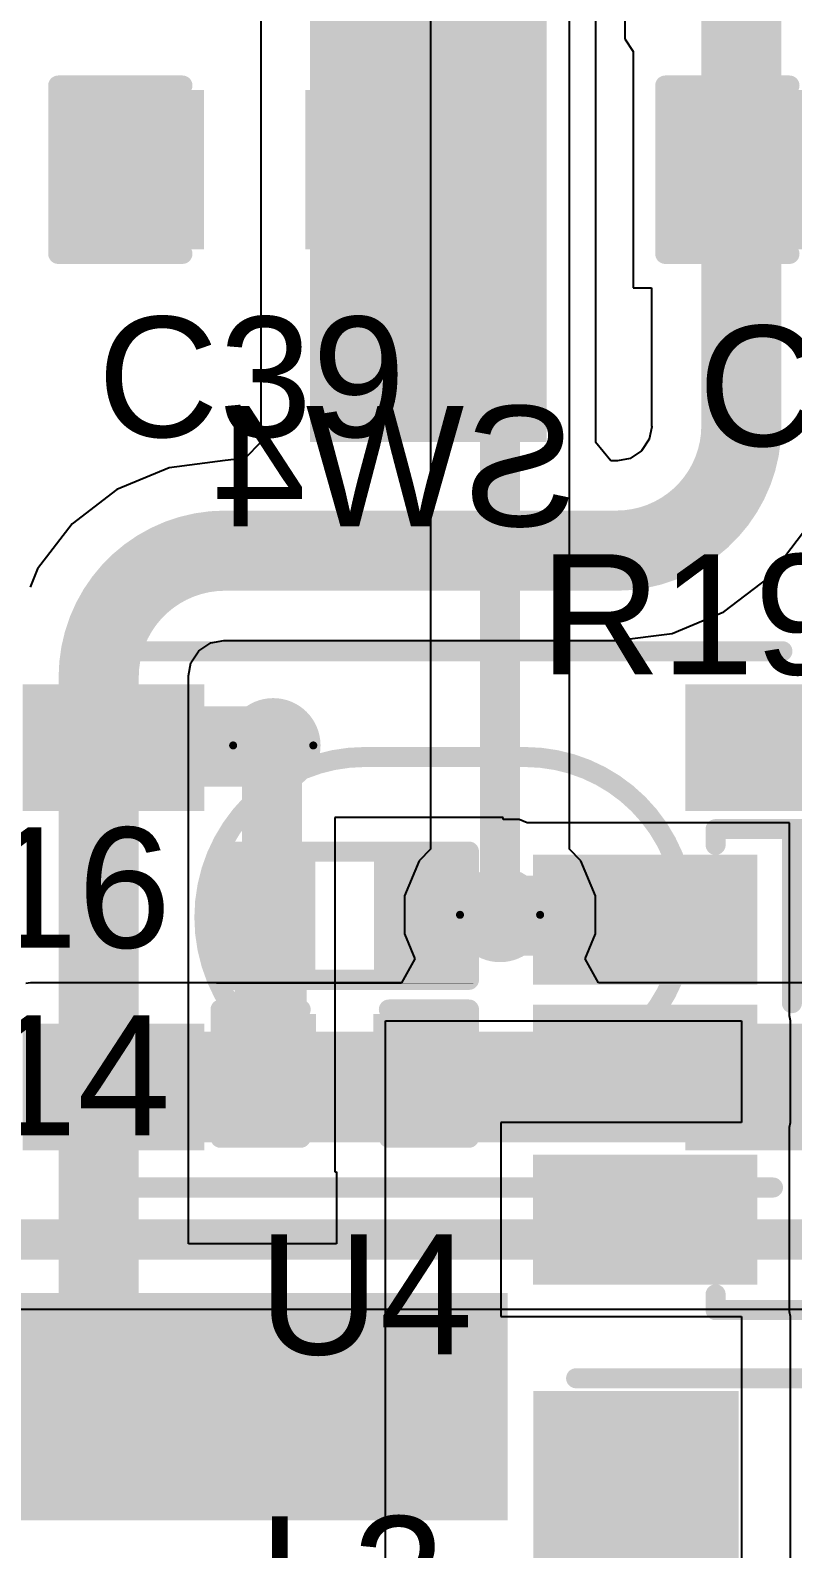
# Model space of a CAD drawing. Header units: inches. Extents: x -46 to 312, y 0 to 111.
# Drawn here: x -23.79 to -18.96, y 9.37 to 18.99 of the extents above; entities that cross this region are included whole.
import ezdxf

# ---------------------------------------------------------------- set-up
doc = ezdxf.new("R2010")
doc.units = ezdxf.units.IN
for name, color, linetype in [('Bottom Layer', 5, 'Continuous'), ('Bottom Overlay', 54, 'Continuous'), ('Bottom Paste', 16, 'Continuous'), ('Bottom Solder', 6, 'Continuous'), ('Drill Drawing', 1, 'Continuous'), ('Top Layer', 1, 'Continuous'), ('Top Overlay', 2, 'Continuous'), ('Top Paste', 8, 'Continuous'), ('Top Solder', 216, 'Continuous'), ('Via Holes', 16, 'Continuous')]:
    doc.layers.add(name, color=color, linetype=linetype)
doc.styles.add('Arial', font='', dxfattribs={"height": 0.2})
doc.styles.get('Arial').set_extended_font_data('Arial')

# ---------------------------------------------------------------- blocks, each defined once
blk = doc.blocks.new('C___0603_8')
at = {"layer": 'Top Layer'}
for points in [[(-0.381, 0.4445), (-0.381, -0.4445), (-1.143, -0.4445), (-1.143, 0.4445)], [(1.143, 0.4445), (1.143, -0.4445), (0.381, -0.4445), (0.381, 0.4445)]]:
    blk.add_hatch(color=1, dxfattribs=at).paths.add_polyline_path(points)
at = {"layer": 'Top Paste'}
for points in [[(-0.381, 0.4445), (-0.381, -0.4445), (-1.143, -0.4445), (-1.143, 0.4445)], [(1.143, 0.4445), (1.143, -0.4445), (0.381, -0.4445), (0.381, 0.4445)]]:
    blk.add_hatch(color=8, dxfattribs=at).paths.add_polyline_path(points)
at = {"layer": 'Top Solder'}
for points in [[(-0.321, 0.5045), (-0.321, -0.5045), (-1.203, -0.5045), (-1.203, 0.5045)], [(1.203, 0.5045), (1.203, -0.5045), (0.321, -0.5045), (0.321, 0.5045)]]:
    blk.add_hatch(color=216, dxfattribs=at).paths.add_polyline_path(points)
at = {"layer": 'Top Overlay'}
for points in [[(-1.2446, 0.5334, 0.127, 0.127, 0), (-0.4572, 0.5334, 0.127, 0.127, 0)], [(-1.2446, -0.5334, 0.127, 0.127, 0), (-1.2446, 0.5334, 0.127, 0.127, 0)], [(0.4572, 0.5334, 0.127, 0.127, 0), (1.2446, 0.5334, 0.127, 0.127, 0)], [(1.2446, -0.5334, 0.127, 0.127, 0), (1.2446, 0.5334, 0.127, 0.127, 0)], [(-1.2446, -0.5334, 0.127, 0.127, 0), (-0.4572, -0.5334, 0.127, 0.127, 0)], [(0.4572, -0.5334, 0.127, 0.127, 0), (1.2446, -0.5334, 0.127, 0.127, 0)]]:
    blk.add_lwpolyline(points, format="xyseb", dxfattribs=at)
for points in [[(-1.2764, 0.5334, 0.0635, 0.0635, 1), (-1.2128, 0.5334, 0.0635, 0.0635, 1)], [(-1.2764, 0.5334, 0.0635, 0.0635, 1), (-1.2128, 0.5334, 0.0635, 0.0635, 1)], [(-0.4889, 0.5334, 0.0635, 0.0635, 1), (-0.4254, 0.5334, 0.0635, 0.0635, 1)], [(0.4254, 0.5334, 0.0635, 0.0635, 1), (0.4889, 0.5334, 0.0635, 0.0635, 1)], [(1.2128, 0.5334, 0.0635, 0.0635, 1), (1.2764, 0.5334, 0.0635, 0.0635, 1)], [(1.2128, 0.5334, 0.0635, 0.0635, 1), (1.2764, 0.5334, 0.0635, 0.0635, 1)], [(-1.2764, -0.5334, 0.0635, 0.0635, 1), (-1.2128, -0.5334, 0.0635, 0.0635, 1)], [(-1.2764, -0.5334, 0.0635, 0.0635, 1), (-1.2128, -0.5334, 0.0635, 0.0635, 1)], [(-0.489, -0.5334, 0.0635, 0.0635, 1), (-0.4255, -0.5334, 0.0635, 0.0635, 1)], [(0.4254, -0.5334, 0.0635, 0.0635, 1), (0.4889, -0.5334, 0.0635, 0.0635, 1)], [(1.2128, -0.5334, 0.0635, 0.0635, 1), (1.2764, -0.5334, 0.0635, 0.0635, 1)], [(1.2128, -0.5334, 0.0635, 0.0635, 1), (1.2764, -0.5334, 0.0635, 0.0635, 1)]]:
    blk.add_lwpolyline(points, format="xyseb", close=True, dxfattribs=at)
blk = doc.blocks.new('C___0603_9')
at = {"layer": 'Top Layer'}
for points in [[(-0.381, 0.4445), (-0.381, -0.4445), (-1.143, -0.4445), (-1.143, 0.4445)], [(1.143, 0.4445), (1.143, -0.4445), (0.381, -0.4445), (0.381, 0.4445)]]:
    blk.add_hatch(color=1, dxfattribs=at).paths.add_polyline_path(points)
at = {"layer": 'Top Paste'}
for points in [[(-0.381, 0.4445), (-0.381, -0.4445), (-1.143, -0.4445), (-1.143, 0.4445)], [(1.143, 0.4445), (1.143, -0.4445), (0.381, -0.4445), (0.381, 0.4445)]]:
    blk.add_hatch(color=8, dxfattribs=at).paths.add_polyline_path(points)
at = {"layer": 'Top Solder'}
for points in [[(-0.321, 0.5045), (-0.321, -0.5045), (-1.203, -0.5045), (-1.203, 0.5045)], [(1.203, 0.5045), (1.203, -0.5045), (0.321, -0.5045), (0.321, 0.5045)]]:
    blk.add_hatch(color=216, dxfattribs=at).paths.add_polyline_path(points)
at = {"layer": 'Top Overlay'}
for points in [[(-0.4572, 0.5334, 0.127, 0.127, 0), (-1.2446, 0.5334, 0.127, 0.127, 0)], [(-1.2446, 0.5334, 0.127, 0.127, 0), (-1.2446, -0.5334, 0.127, 0.127, 0)], [(1.2446, 0.5334, 0.127, 0.127, 0), (0.4572, 0.5334, 0.127, 0.127, 0)], [(1.2446, 0.5334, 0.127, 0.127, 0), (1.2446, -0.5334, 0.127, 0.127, 0)], [(-0.4572, -0.5334, 0.127, 0.127, 0), (-1.2446, -0.5334, 0.127, 0.127, 0)], [(1.2446, -0.5334, 0.127, 0.127, 0), (0.4572, -0.5334, 0.127, 0.127, 0)]]:
    blk.add_lwpolyline(points, format="xyseb", dxfattribs=at)
for points in [[(-1.2764, 0.5334, 0.0635, 0.0635, 1), (-1.2128, 0.5334, 0.0635, 0.0635, 1)], [(-1.2764, 0.5334, 0.0635, 0.0635, 1), (-1.2128, 0.5334, 0.0635, 0.0635, 1)], [(-0.489, 0.5334, 0.0635, 0.0635, 1), (-0.4255, 0.5334, 0.0635, 0.0635, 1)], [(0.4254, 0.5334, 0.0635, 0.0635, 1), (0.4889, 0.5334, 0.0635, 0.0635, 1)], [(1.2128, 0.5334, 0.0635, 0.0635, 1), (1.2764, 0.5334, 0.0635, 0.0635, 1)], [(1.2128, 0.5334, 0.0635, 0.0635, 1), (1.2764, 0.5334, 0.0635, 0.0635, 1)], [(-1.2764, -0.5334, 0.0635, 0.0635, 1), (-1.2128, -0.5334, 0.0635, 0.0635, 1)], [(-1.2764, -0.5334, 0.0635, 0.0635, 1), (-1.2128, -0.5334, 0.0635, 0.0635, 1)], [(-0.4889, -0.5334, 0.0635, 0.0635, 1), (-0.4254, -0.5334, 0.0635, 0.0635, 1)], [(0.4254, -0.5334, 0.0635, 0.0635, 1), (0.4889, -0.5334, 0.0635, 0.0635, 1)], [(1.2128, -0.5334, 0.0635, 0.0635, 1), (1.2764, -0.5334, 0.0635, 0.0635, 1)], [(1.2128, -0.5334, 0.0635, 0.0635, 1), (1.2764, -0.5334, 0.0635, 0.0635, 1)]]:
    blk.add_lwpolyline(points, format="xyseb", close=True, dxfattribs=at)
blk = doc.blocks.new('TSA016A2518A_B_13')
at = {"layer": 'Bottom Layer'}
for points in [[(-2.6251, 1.425), (-1.5751, 1.425), (-1.5751, 0.725), (-2.6251, 0.725)], [(1.5751, 1.425), (2.6251, 1.425), (2.6251, 0.725), (1.5751, 0.725)], [(-2.6251, -0.725), (-1.5751, -0.725), (-1.5751, -1.425), (-2.6251, -1.425)], [(1.5751, -0.725), (2.6251, -0.725), (2.6251, -1.425), (1.5751, -1.425)]]:
    blk.add_hatch(color=5, dxfattribs=at).paths.add_polyline_path(points)
at = {"layer": 'Bottom Paste'}
for points in [[(-2.6251, 1.425), (-1.5751, 1.425), (-1.5751, 0.725), (-2.6251, 0.725)], [(1.5751, 1.425), (2.6251, 1.425), (2.6251, 0.725), (1.5751, 0.725)], [(-2.6251, -0.725), (-1.5751, -0.725), (-1.5751, -1.425), (-2.6251, -1.425)], [(1.5751, -0.725), (2.6251, -0.725), (2.6251, -1.425), (1.5751, -1.425)]]:
    blk.add_hatch(color=16, dxfattribs=at).paths.add_polyline_path(points)
at = {"layer": 'Bottom Solder'}
for points in [[(-2.6759, 1.4758), (-1.5243, 1.4758), (-1.5243, 0.6742), (-2.6759, 0.6742)], [(1.5243, 1.4758), (2.6759, 1.4758), (2.6759, 0.6742), (1.5243, 0.6742)], [(-2.6759, -0.6742), (-1.5243, -0.6742), (-1.5243, -1.4758), (-2.6759, -1.4758)], [(1.5243, -0.6742), (2.6759, -0.6742), (2.6759, -1.4758), (1.5243, -1.4758)]]:
    blk.add_hatch(color=6, dxfattribs=at).paths.add_polyline_path(points)
at = {"layer": 'Bottom Overlay'}
for points in [[(-2.02, 1.6862, 0.127, 0.127, 0), (-1.3952, 1.6862, 0.127, 0.127, 0)], [(-1.3952, 1.6862, 0.127, 0.127, 0), (1.367, 1.6862, 0.127, 0.127, 0)], [(1.367, 1.6862, 0.127, 0.127, 0), (2.14, 1.6862, 0.127, 0.127, 0)], [(-0.508, -1.0161, 0.127, 0.127, -1), (-0.508, 1.0159, 0.127, 0.127, 0)], [(-0.508, 1.0159, 0.127, 0.127, 0), (0.508, 1.0159, 0.127, 0.127, 0)], [(0.508, 1.0159, 0.127, 0.127, -1), (0.508, -1.0161, 0.127, 0.127, 0)], [(-2.1999, -0.5439, 0.127, 0.127, 0), (-2.1999, 0.5437, 0.127, 0.127, 0)], [(2.1999, -0.5439, 0.127, 0.127, 0), (2.1999, 0.5437, 0.127, 0.127, 0)], [(-2.8956, -0.9652, 0.127, 0.127, 0), (-2.7686, -1.0922, 0.127, 0.127, 0)], [(-2.8956, -1.2192, 0.127, 0.127, 0), (-2.8956, -0.9652, 0.127, 0.127, 0)], [(-0.508, -1.0161, 0.127, 0.127, 0), (0.508, -1.0161, 0.127, 0.127, 0)], [(-2.8956, -1.2192, 0.127, 0.127, 0), (-2.7686, -1.0922, 0.127, 0.127, 0)], [(-2.06, -1.712, 0.127, 0.127, 0), (-1.3664, -1.712, 0.127, 0.127, 0)], [(-1.3664, -1.712, 0.127, 0.127, 0), (1.3664, -1.712, 0.127, 0.127, 0)], [(1.3664, -1.712, 0.127, 0.127, 0), (2.08, -1.712, 0.127, 0.127, 0)]]:
    blk.add_lwpolyline(points, format="xyseb", dxfattribs=at)
for points in [[(-2.0517, 1.6862, 0.0635, 0.0635, 1), (-1.9882, 1.6862, 0.0635, 0.0635, 1)], [(-1.427, 1.6862, 0.0635, 0.0635, 1), (-1.3635, 1.6862, 0.0635, 0.0635, 1)], [(-1.427, 1.6862, 0.0635, 0.0635, 1), (-1.3635, 1.6862, 0.0635, 0.0635, 1)], [(1.3352, 1.6862, 0.0635, 0.0635, 1), (1.3987, 1.6862, 0.0635, 0.0635, 1)], [(1.3352, 1.6862, 0.0635, 0.0635, 1), (1.3987, 1.6862, 0.0635, 0.0635, 1)], [(2.1083, 1.6862, 0.0635, 0.0635, 1), (2.1718, 1.6862, 0.0635, 0.0635, 1)], [(-0.5398, 1.0159, 0.0635, 0.0635, 1), (-0.4763, 1.0159, 0.0635, 0.0635, 1)], [(-0.5398, 1.0159, 0.0635, 0.0635, 1), (-0.4763, 1.0159, 0.0635, 0.0635, 1)], [(0.4763, 1.0159, 0.0635, 0.0635, 1), (0.5398, 1.0159, 0.0635, 0.0635, 1)], [(0.4763, 1.0159, 0.0635, 0.0635, 1), (0.5398, 1.0159, 0.0635, 0.0635, 1)], [(-2.2316, 0.5437, 0.0635, 0.0635, 1), (-2.1681, 0.5437, 0.0635, 0.0635, 1)], [(2.1681, 0.5437, 0.0635, 0.0635, 1), (2.2316, 0.5437, 0.0635, 0.0635, 1)], [(-2.2316, -0.5439, 0.0635, 0.0635, 1), (-2.1681, -0.5439, 0.0635, 0.0635, 1)], [(2.1681, -0.5439, 0.0635, 0.0635, 1), (2.2316, -0.5439, 0.0635, 0.0635, 1)], [(-2.9274, -0.9652, 0.0635, 0.0635, 1), (-2.8638, -0.9652, 0.0635, 0.0635, 1)], [(-2.9274, -0.9652, 0.0635, 0.0635, 1), (-2.8638, -0.9652, 0.0635, 0.0635, 1)], [(-0.5398, -1.0161, 0.0635, 0.0635, 1), (-0.4763, -1.0161, 0.0635, 0.0635, 1)], [(-0.5398, -1.0161, 0.0635, 0.0635, 1), (-0.4763, -1.0161, 0.0635, 0.0635, 1)], [(0.4763, -1.0161, 0.0635, 0.0635, 1), (0.5398, -1.0161, 0.0635, 0.0635, 1)], [(0.4763, -1.0161, 0.0635, 0.0635, 1), (0.5398, -1.0161, 0.0635, 0.0635, 1)], [(-2.8003, -1.0922, 0.0635, 0.0635, 1), (-2.7369, -1.0922, 0.0635, 0.0635, 1)], [(-2.8003, -1.0922, 0.0635, 0.0635, 1), (-2.7369, -1.0922, 0.0635, 0.0635, 1)], [(-2.9274, -1.2192, 0.0635, 0.0635, 1), (-2.8638, -1.2192, 0.0635, 0.0635, 1)], [(-2.9274, -1.2192, 0.0635, 0.0635, 1), (-2.8638, -1.2192, 0.0635, 0.0635, 1)], [(-2.0917, -1.712, 0.0635, 0.0635, 1), (-2.0282, -1.712, 0.0635, 0.0635, 1)], [(-1.3982, -1.712, 0.0635, 0.0635, 1), (-1.3347, -1.712, 0.0635, 0.0635, 1)], [(-1.3982, -1.712, 0.0635, 0.0635, 1), (-1.3347, -1.712, 0.0635, 0.0635, 1)], [(1.3347, -1.712, 0.0635, 0.0635, 1), (1.3982, -1.712, 0.0635, 0.0635, 1)], [(1.3347, -1.712, 0.0635, 0.0635, 1), (1.3982, -1.712, 0.0635, 0.0635, 1)], [(2.0483, -1.712, 0.0635, 0.0635, 1), (2.1118, -1.712, 0.0635, 0.0635, 1)]]:
    blk.add_lwpolyline(points, format="xyseb", close=True, dxfattribs=at)
blk = doc.blocks.new('SOT_23_6_22')
at = {"layer": 'Top Layer'}
for points in [[(-1.92, 1.26), (-0.7, 1.26), (-0.7, 0.64), (-1.92, 0.64)], [(0.7, 1.26), (1.92, 1.26), (1.92, 0.64), (0.7, 0.64)], [(-1.92, 0.31), (-0.7, 0.31), (-0.7, -0.31), (-1.92, -0.31)], [(0.7, 0.31), (1.92, 0.31), (1.92, -0.31), (0.7, -0.31)], [(-1.92, -0.64), (-0.7, -0.64), (-0.7, -1.26), (-1.92, -1.26)], [(0.7, -0.64), (1.92, -0.64), (1.92, -1.26), (0.7, -1.26)]]:
    blk.add_hatch(color=1, dxfattribs=at).paths.add_polyline_path(points)
at = {"layer": 'Top Paste'}
for points in [[(-1.92, 1.26), (-0.7, 1.26), (-0.7, 0.64), (-1.92, 0.64)], [(0.7, 1.26), (1.92, 1.26), (1.92, 0.64), (0.7, 0.64)], [(-1.92, 0.31), (-0.7, 0.31), (-0.7, -0.31), (-1.92, -0.31)], [(0.7, 0.31), (1.92, 0.31), (1.92, -0.31), (0.7, -0.31)], [(-1.92, -0.64), (-0.7, -0.64), (-0.7, -1.26), (-1.92, -1.26)], [(0.7, -0.64), (1.92, -0.64), (1.92, -1.26), (0.7, -1.26)]]:
    blk.add_hatch(color=8, dxfattribs=at).paths.add_polyline_path(points)
at = {"layer": 'Top Solder'}
for points in [[(-2.0216, 1.3616), (-0.5984, 1.3616), (-0.5984, 0.5384), (-2.0216, 0.5384)], [(0.5984, 1.3616), (2.0216, 1.3616), (2.0216, 0.5384), (0.5984, 0.5384)], [(-2.0216, 0.4116), (-0.5984, 0.4116), (-0.5984, -0.4116), (-2.0216, -0.4116)], [(0.5984, 0.4116), (2.0216, 0.4116), (2.0216, -0.4116), (0.5984, -0.4116)], [(-2.0216, -0.5384), (-0.5984, -0.5384), (-0.5984, -1.3616), (-2.0216, -1.3616)], [(0.5984, -0.5384), (2.0216, -0.5384), (2.0216, -1.3616), (0.5984, -1.3616)]]:
    blk.add_hatch(color=216, dxfattribs=at).paths.add_polyline_path(points)
at = {"layer": 'Top Overlay'}
for points in [[(0.8636, 1.524, 0.127, 0.127, 0), (-0.889, 1.524, 0.127, 0.127, 0)], [(-0.889, 1.524, 0.127, 0.127, 0), (-0.889, 1.424, 0.127, 0.127, 0)], [(0.8636, 1.524, 0.127, 0.127, 0), (0.8636, 1.424, 0.127, 0.127, 0)], [(-2.0574, 0.9652, 0.127, 0.127, 0), (-2.1844, 1.0922, 0.127, 0.127, 0)], [(-2.1844, 1.0922, 0.127, 0.127, 0), (-2.1844, 0.8382, 0.127, 0.127, 0)], [(-2.0574, 0.9652, 0.127, 0.127, 0), (-2.1844, 0.8382, 0.127, 0.127, 0)], [(-0.889, -1.424, 0.127, 0.127, 0), (-0.889, -1.524, 0.127, 0.127, 0)], [(0.8636, -1.424, 0.127, 0.127, 0), (0.8636, -1.524, 0.127, 0.127, 0)], [(0.8636, -1.524, 0.127, 0.127, 0), (-0.889, -1.524, 0.127, 0.127, 0)]]:
    blk.add_lwpolyline(points, format="xyseb", dxfattribs=at)
for points in [[(-0.9207, 1.524, 0.0635, 0.0635, 1), (-0.8572, 1.524, 0.0635, 0.0635, 1)], [(-0.9207, 1.524, 0.0635, 0.0635, 1), (-0.8572, 1.524, 0.0635, 0.0635, 1)], [(0.8318, 1.524, 0.0635, 0.0635, 1), (0.8953, 1.524, 0.0635, 0.0635, 1)], [(0.8318, 1.524, 0.0635, 0.0635, 1), (0.8953, 1.524, 0.0635, 0.0635, 1)], [(-0.9207, 1.424, 0.0635, 0.0635, 1), (-0.8572, 1.424, 0.0635, 0.0635, 1)], [(0.8318, 1.424, 0.0635, 0.0635, 1), (0.8953, 1.424, 0.0635, 0.0635, 1)], [(-2.2161, 1.0922, 0.0635, 0.0635, 1), (-2.1526, 1.0922, 0.0635, 0.0635, 1)], [(-2.2161, 1.0922, 0.0635, 0.0635, 1), (-2.1526, 1.0922, 0.0635, 0.0635, 1)], [(-2.0892, 0.9652, 0.0635, 0.0635, 1), (-2.0257, 0.9652, 0.0635, 0.0635, 1)], [(-2.0892, 0.9652, 0.0635, 0.0635, 1), (-2.0257, 0.9652, 0.0635, 0.0635, 1)], [(-2.2161, 0.8382, 0.0635, 0.0635, 1), (-2.1526, 0.8382, 0.0635, 0.0635, 1)], [(-2.2161, 0.8382, 0.0635, 0.0635, 1), (-2.1526, 0.8382, 0.0635, 0.0635, 1)], [(-0.9207, -1.424, 0.0635, 0.0635, 1), (-0.8572, -1.424, 0.0635, 0.0635, 1)], [(0.8318, -1.424, 0.0635, 0.0635, 1), (0.8953, -1.424, 0.0635, 0.0635, 1)], [(-0.9207, -1.524, 0.0635, 0.0635, 1), (-0.8572, -1.524, 0.0635, 0.0635, 1)], [(-0.9207, -1.524, 0.0635, 0.0635, 1), (-0.8572, -1.524, 0.0635, 0.0635, 1)], [(0.8318, -1.524, 0.0635, 0.0635, 1), (0.8953, -1.524, 0.0635, 0.0635, 1)], [(0.8318, -1.524, 0.0635, 0.0635, 1), (0.8953, -1.524, 0.0635, 0.0635, 1)]]:
    blk.add_lwpolyline(points, format="xyseb", close=True, dxfattribs=at)
blk = doc.blocks.new('R___0402_35')
at = {"layer": 'Top Layer'}
for points in [[(-0.6985, -0.3175), (-0.6985, 0.3175), (-0.2413, 0.3175), (-0.2413, -0.3175)], [(0.2413, -0.3175), (0.2413, 0.3175), (0.6985, 0.3175), (0.6985, -0.3175)]]:
    blk.add_hatch(color=1, dxfattribs=at).paths.add_polyline_path(points)
at = {"layer": 'Top Paste'}
for points in [[(-0.6985, -0.3175), (-0.6985, 0.3175), (-0.2413, 0.3175), (-0.2413, -0.3175)], [(0.2413, -0.3175), (0.2413, 0.3175), (0.6985, 0.3175), (0.6985, -0.3175)]]:
    blk.add_hatch(color=8, dxfattribs=at).paths.add_polyline_path(points)
at = {"layer": 'Top Solder'}
for points in [[(-0.7535, -0.3725), (-0.7535, 0.3725), (-0.1863, 0.3725), (-0.1863, -0.3725)], [(0.1863, -0.3725), (0.1863, 0.3725), (0.7535, 0.3725), (0.7535, -0.3725)]]:
    blk.add_hatch(color=216, dxfattribs=at).paths.add_polyline_path(points)
at = {"layer": 'Top Overlay'}
for points in [[(-0.7874, -0.4064, 0.127, 0.127, 0), (-0.7874, 0.4064, 0.127, 0.127, 0)], [(-0.7874, 0.4064, 0.127, 0.127, 0), (0.7874, 0.4064, 0.127, 0.127, 0)], [(0.7874, -0.4064, 0.127, 0.127, 0), (0.7874, 0.4064, 0.127, 0.127, 0)], [(-0.7874, -0.4064, 0.127, 0.127, 0), (0.7874, -0.4064, 0.127, 0.127, 0)], [(-0.8128, -0.4318, 0.00323, 0.00323, 0), (0.8128, -0.4318, 0.00323, 0.00323, 0)]]:
    blk.add_lwpolyline(points, format="xyseb", dxfattribs=at)
for points in [[(-0.8191, 0.4064, 0.0635, 0.0635, 1), (-0.7556, 0.4064, 0.0635, 0.0635, 1)], [(-0.8191, 0.4064, 0.0635, 0.0635, 1), (-0.7556, 0.4064, 0.0635, 0.0635, 1)], [(0.7556, 0.4064, 0.0635, 0.0635, 1), (0.8191, 0.4064, 0.0635, 0.0635, 1)], [(0.7556, 0.4064, 0.0635, 0.0635, 1), (0.8191, 0.4064, 0.0635, 0.0635, 1)], [(-0.8191, -0.4064, 0.0635, 0.0635, 1), (-0.7556, -0.4064, 0.0635, 0.0635, 1)], [(-0.8191, -0.4064, 0.0635, 0.0635, 1), (-0.7556, -0.4064, 0.0635, 0.0635, 1)], [(0.7556, -0.4064, 0.0635, 0.0635, 1), (0.8191, -0.4064, 0.0635, 0.0635, 1)], [(0.7556, -0.4064, 0.0635, 0.0635, 1), (0.8191, -0.4064, 0.0635, 0.0635, 1)], [(-0.8136, -0.4318, 0.00161, 0.00161, 1), (-0.812, -0.4318, 0.00161, 0.00161, 1)], [(0.812, -0.4318, 0.00161, 0.00161, 1), (0.8136, -0.4318, 0.00161, 0.00161, 1)]]:
    blk.add_lwpolyline(points, format="xyseb", close=True, dxfattribs=at)
blk = doc.blocks.new('SPH4012H4R7MT_55')
at = {"layer": 'Top Layer'}
for points in [[(-2.05, 1.85), (-0.95, 1.85), (-0.95, -1.85), (-2.05, -1.85)], [(0.95, 1.85), (2.05, 1.85), (2.05, -1.85), (0.95, -1.85)]]:
    blk.add_hatch(color=1, dxfattribs=at).paths.add_polyline_path(points)
at = {"layer": 'Top Paste'}
for points in [[(-2.05, 1.85), (-0.95, 1.85), (-0.95, -1.85), (-2.05, -1.85)], [(0.95, 1.85), (2.05, 1.85), (2.05, -1.85), (0.95, -1.85)]]:
    blk.add_hatch(color=8, dxfattribs=at).paths.add_polyline_path(points)
at = {"layer": 'Top Solder'}
for points in [[(-2.1516, 1.9516), (-0.8484, 1.9516), (-0.8484, -1.9516), (-2.1516, -1.9516)], [(0.8484, 1.9516), (2.1516, 1.9516), (2.1516, -1.9516), (0.8484, -1.9516)]]:
    blk.add_hatch(color=216, dxfattribs=at).paths.add_polyline_path(points)
at = {"layer": 'Top Overlay'}
for points in [[(-1.8796, 2.032, 0.127, 0.127, 0), (1.8796, 2.032, 0.127, 0.127, 0)], [(-1.8796, -2.032, 0.127, 0.127, 0), (1.8796, -2.032, 0.127, 0.127, 0)]]:
    blk.add_lwpolyline(points, format="xyseb", dxfattribs=at)
for points in [[(-1.9113, 2.032, 0.0635, 0.0635, 1), (-1.8478, 2.032, 0.0635, 0.0635, 1)], [(1.8479, 2.032, 0.0635, 0.0635, 1), (1.9114, 2.032, 0.0635, 0.0635, 1)], [(-1.9113, -2.032, 0.0635, 0.0635, 1), (-1.8478, -2.032, 0.0635, 0.0635, 1)], [(1.8479, -2.032, 0.0635, 0.0635, 1), (1.9114, -2.032, 0.0635, 0.0635, 1)]]:
    blk.add_lwpolyline(points, format="xyseb", close=True, dxfattribs=at)
blk = doc.blocks.new('C___0402_79')
at = {"layer": 'Top Layer'}
for points in [[(-0.6985, -0.3175), (-0.6985, 0.3175), (-0.2413, 0.3175), (-0.2413, -0.3175)], [(0.2413, -0.3175), (0.2413, 0.3175), (0.6985, 0.3175), (0.6985, -0.3175)]]:
    blk.add_hatch(color=1, dxfattribs=at).paths.add_polyline_path(points)
at = {"layer": 'Top Paste'}
for points in [[(-0.6985, -0.3175), (-0.6985, 0.3175), (-0.2413, 0.3175), (-0.2413, -0.3175)], [(0.2413, -0.3175), (0.2413, 0.3175), (0.6985, 0.3175), (0.6985, -0.3175)]]:
    blk.add_hatch(color=8, dxfattribs=at).paths.add_polyline_path(points)
at = {"layer": 'Top Solder'}
for points in [[(-0.7585, -0.3775), (-0.7585, 0.3775), (-0.1813, 0.3775), (-0.1813, -0.3775)], [(0.1813, -0.3775), (0.1813, 0.3775), (0.7585, 0.3775), (0.7585, -0.3775)]]:
    blk.add_hatch(color=216, dxfattribs=at).paths.add_polyline_path(points)
at = {"layer": 'Top Overlay'}
for points in [[(-0.7874, 0.4064, 0.127, 0.127, 0), (-0.2794, 0.4064, 0.127, 0.127, 0)], [(-0.7874, -0.4064, 0.127, 0.127, 0), (-0.7874, 0.4064, 0.127, 0.127, 0)], [(0.2794, 0.4064, 0.127, 0.127, 0), (0.7874, 0.4064, 0.127, 0.127, 0)], [(0.7874, -0.4064, 0.127, 0.127, 0), (0.7874, 0.4064, 0.127, 0.127, 0)], [(-0.7874, -0.4064, 0.127, 0.127, 0), (-0.2794, -0.4064, 0.127, 0.127, 0)], [(0.2794, -0.4064, 0.127, 0.127, 0), (0.7874, -0.4064, 0.127, 0.127, 0)]]:
    blk.add_lwpolyline(points, format="xyseb", dxfattribs=at)
for points in [[(-0.8191, 0.4064, 0.0635, 0.0635, 1), (-0.7556, 0.4064, 0.0635, 0.0635, 1)], [(-0.8191, 0.4064, 0.0635, 0.0635, 1), (-0.7556, 0.4064, 0.0635, 0.0635, 1)], [(-0.3111, 0.4064, 0.0635, 0.0635, 1), (-0.2477, 0.4064, 0.0635, 0.0635, 1)], [(0.2477, 0.4064, 0.0635, 0.0635, 1), (0.3111, 0.4064, 0.0635, 0.0635, 1)], [(0.7556, 0.4064, 0.0635, 0.0635, 1), (0.8191, 0.4064, 0.0635, 0.0635, 1)], [(0.7556, 0.4064, 0.0635, 0.0635, 1), (0.8191, 0.4064, 0.0635, 0.0635, 1)], [(-0.8191, -0.4064, 0.0635, 0.0635, 1), (-0.7556, -0.4064, 0.0635, 0.0635, 1)], [(-0.8191, -0.4064, 0.0635, 0.0635, 1), (-0.7556, -0.4064, 0.0635, 0.0635, 1)], [(-0.3111, -0.4064, 0.0635, 0.0635, 1), (-0.2477, -0.4064, 0.0635, 0.0635, 1)], [(0.2477, -0.4064, 0.0635, 0.0635, 1), (0.3111, -0.4064, 0.0635, 0.0635, 1)], [(0.7556, -0.4064, 0.0635, 0.0635, 1), (0.8191, -0.4064, 0.0635, 0.0635, 1)], [(0.7556, -0.4064, 0.0635, 0.0635, 1), (0.8191, -0.4064, 0.0635, 0.0635, 1)]]:
    blk.add_lwpolyline(points, format="xyseb", close=True, dxfattribs=at)

msp = doc.modelspace()

# ---------------------------------------------------------------- hatches: boundary and pattern name
at = {"layer": 'Bottom Layer'}
h = msp.add_hatch(color=5, dxfattribs=at)
edge = h.paths.add_edge_path()
edge.add_arc((-22.2501, 14.4603), 0.3, 0, 360)
h = msp.add_hatch(color=5, dxfattribs=at)
edge = h.paths.add_edge_path()
edge.add_arc((-20.8123, 13.387), 0.3, 0, 360)
msp.add_hatch(color=5, dxfattribs=at).paths.add_polyline_path([(-23.7876, 11.946), (-15.008, 11.946), (-15.008, 12.646), (-23.7876, 12.646)])
at = {"layer": 'Top Layer'}
for points in [[(-22.017, 16.383), (-20.517, 16.383), (-20.517, 26.6192), (-22.017, 26.6192)], [(-22.4952, 12.0631), (-22.038, 12.0631), (-22.038, 13.6989), (-22.4952, 13.6989)], [(-33.3366, 9.5504), (-20.7645, 9.5504), (-20.7645, 10.9916), (-33.3366, 10.9916)]]:
    msp.add_hatch(color=1, dxfattribs=at).paths.add_polyline_path(points)
h = msp.add_hatch(color=1, dxfattribs=at)
edge = h.paths.add_edge_path()
edge.add_arc((-22.2501, 14.4603), 0.3, 0, 360)
h = msp.add_hatch(color=1, dxfattribs=at)
edge = h.paths.add_edge_path()
edge.add_arc((-20.8123, 13.387), 0.3, 0, 360)
at = {"layer": 'Via Holes'}
h = msp.add_hatch(color=7, dxfattribs=at)
edge = h.paths.add_edge_path()
edge.add_arc((-22.2501, 14.4603), 0.15, 0, 360)
h = msp.add_hatch(color=7, dxfattribs=at)
edge = h.paths.add_edge_path()
edge.add_arc((-20.8123, 13.387), 0.15, 0, 360)

# ---------------------------------------------------------------- linework, layer by layer
at = {"layer": 'Bottom Layer'}
for p, q in [((-21.2526, 28.1327), (-21.2526, 13.8021)), ((-20.3721, 13.8021), (-20.3721, 28.1327)), ((-21.2526, 13.8021), (-21.3251, 13.7296)), ((-20.2996, 13.7296), (-20.3721, 13.8021)), ((-21.3251, 13.7296), (-21.4171, 13.5073)), ((-20.2075, 13.5073), (-20.2996, 13.7296)), ((-21.4171, 13.5073), (-21.4171, 13.2667)), ((-20.2075, 13.2667), (-20.2075, 13.5073)), ((-21.4171, 13.2667), (-21.3519, 13.1092)), ((-20.2728, 13.1092), (-20.2075, 13.2667)), ((-21.3519, 13.1092), (-21.4366, 12.9568)), ((-20.1881, 12.9568), (-20.2728, 13.1092)), ((-23.7876, 12.9568), (-23.8177, 12.9508)), ((-21.4366, 12.9568), (-23.7876, 12.9568)), ((-18.2753, 12.9568), (-20.1881, 12.9568)), ((-26.3339, 10.8891), (-16.961, 10.8891))]:
    msp.add_line(p, q, dxfattribs=at)
for points in [[(-20.8123, 13.387, 0.254, 0.254, 0), (-20.8123, 28.1327, 0.254, 0.254, 0)], [(-23.2558, 14.4529, 0.508, 0.508, 0), (-23.2479, 14.445, 0.508, 0.508, 0)], [(-23.2479, 14.445, 0.508, 0.508, 0), (-23.2398, 14.4532, 0.508, 0.508, 0)], [(-23.2398, 14.4532, 0.508, 0.508, 0), (-22.2572, 14.4532, 0.508, 0.508, 0)], [(-22.2572, 14.4532, 0.508, 0.508, 0), (-22.2501, 14.4603, 0.508, 0.508, 0)], [(-23.2626, 14.4461, 0.254, 0.254, 0), (-23.2558, 14.4529, 0.254, 0.254, 0)], [(-26.3339, 11.3294, 0.254, 0.254, 0), (-16.961, 11.3294, 0.254, 0.254, 0)]]:
    msp.add_lwpolyline(points, format="xyseb", dxfattribs=at)
for points in [[(-23.3828, 14.4529, 0.254, 0.254, 1), (-23.1288, 14.4529, 0.254, 0.254, 1)], [(-23.3749, 14.445, 0.254, 0.254, 1), (-23.1209, 14.445, 0.254, 0.254, 1)], [(-23.3749, 14.445, 0.254, 0.254, 1), (-23.1209, 14.445, 0.254, 0.254, 1)], [(-23.3668, 14.4532, 0.254, 0.254, 1), (-23.1128, 14.4532, 0.254, 0.254, 1)], [(-23.3668, 14.4532, 0.254, 0.254, 1), (-23.1128, 14.4532, 0.254, 0.254, 1)], [(-22.3842, 14.4532, 0.254, 0.254, 1), (-22.1302, 14.4532, 0.254, 0.254, 1)], [(-22.3842, 14.4532, 0.254, 0.254, 1), (-22.1302, 14.4532, 0.254, 0.254, 1)], [(-22.3771, 14.4603, 0.254, 0.254, 1), (-22.1231, 14.4603, 0.254, 0.254, 1)], [(-23.3261, 14.4461, 0.127, 0.127, 1), (-23.1991, 14.4461, 0.127, 0.127, 1)], [(-23.3193, 14.4529, 0.127, 0.127, 1), (-23.1923, 14.4529, 0.127, 0.127, 1)], [(-20.8758, 13.387, 0.127, 0.127, 1), (-20.7488, 13.387, 0.127, 0.127, 1)]]:
    msp.add_lwpolyline(points, format="xyseb", close=True, dxfattribs=at)
at = {"layer": 'Drill Drawing'}
for points in [[(-21.9961, 14.4603, 0.0508, 0.0508, 1), (-22.5041, 14.4603, 0.0508, 0.0508, 1)], [(-22.5168, 14.4603, 0.0254, 0.0254, 1), (-22.4914, 14.4603, 0.0254, 0.0254, 1)], [(-22.0088, 14.4603, 0.0254, 0.0254, 1), (-21.9834, 14.4603, 0.0254, 0.0254, 1)], [(-20.5583, 13.387, 0.0508, 0.0508, 1), (-21.0663, 13.387, 0.0508, 0.0508, 1)], [(-21.079, 13.387, 0.0254, 0.0254, 1), (-21.0536, 13.387, 0.0254, 0.0254, 1)], [(-20.571, 13.387, 0.0254, 0.0254, 1), (-20.5456, 13.387, 0.0254, 0.0254, 1)]]:
    msp.add_lwpolyline(points, format="xyseb", close=True, dxfattribs=at)
at = {"layer": 'Top Layer'}
for p, q in [((-22.3278, 25.037), (-22.3278, 16.383)), ((-20.2062, 16.383), (-20.2062, 25.037)), ((-20.0218, 21.5466), (-20.0218, 18.937)), ((-20.0218, 18.937), (-20.0218, 18.937)), ((-20.0218, 18.937), (-19.9684, 18.858)), ((-19.9684, 18.858), (-19.9684, 17.3594)), ((-19.9684, 17.3594), (-19.8524, 17.3594)), ((-19.8524, 17.3594), (-19.8524, 16.486)), ((-19.8511, 16.4796), (-19.8669, 16.4003)), ((-19.8524, 16.486), (-19.8511, 16.4796)), ((-22.3278, 16.383), (-22.4284, 16.2797)), ((-20.2064, 16.3823), (-20.2062, 16.383)), ((-20.1097, 16.2645), (-20.2064, 16.3823)), ((-19.8669, 16.4003), (-19.9154, 16.3275)), ((-22.5556, 16.2652), (-22.9105, 16.2185)), ((-22.4284, 16.2797), (-22.5556, 16.2652)), ((-22.5556, 16.2652), (-22.5556, 16.2652)), ((-20.0739, 16.2645), (-20.1097, 16.2645)), ((-20.0675, 16.2632), (-20.0739, 16.2645)), ((-19.9882, 16.279), (-20.0675, 16.2632)), ((-19.9154, 16.3275), (-19.9882, 16.279)), ((-22.9105, 16.2185), (-23.2413, 16.0815)), ((-23.2413, 16.0815), (-23.5253, 15.8636)), ((-23.5253, 15.8636), (-23.7432, 15.5796)), ((-19.111, 15.5231), (-18.8946, 15.8051)), ((-23.7432, 15.5796), (-23.7913, 15.4634)), ((-19.393, 15.3067), (-19.111, 15.5231)), ((-19.7215, 15.1707), (-19.393, 15.3067)), ((-22.7209, 15.0592), (-22.6451, 15.1099)), ((-22.6451, 15.1099), (-22.5625, 15.1263)), ((-22.5625, 15.1263), (-22.5556, 15.125)), ((-22.5556, 15.125), (-20.0739, 15.125)), ((-20.0739, 15.1243), (-19.7215, 15.1707)), ((-20.0739, 15.125), (-20.0739, 15.1243)), ((-22.7716, 14.9834), (-22.7209, 15.0592)), ((-22.788, 14.9008), (-22.7716, 14.9834)), ((-22.7867, 14.8939), (-22.788, 14.9008)), ((-22.7867, 11.3024), (-22.7867, 14.8939)), ((-20.7934, 14.0037), (-21.8602, 14.0037)), ((-21.8602, 14.0037), (-21.8602, 12.7591)), ((-20.7934, 13.9918), (-20.7934, 14.0037)), ((-20.692, 13.9918), (-20.7934, 13.9918)), ((-20.6412, 13.9708), (-20.692, 13.9918)), ((-18.9778, 13.9708), (-20.6412, 13.9708)), ((-18.9778, 12.746), (-18.9778, 13.9708)), ((-21.8602, 12.7591), (-21.8602, 11.7583)), ((-21.5375, 6.6496), (-21.5375, 12.716)), ((-21.5375, 12.716), (-19.2826, 12.716)), ((-19.2826, 12.716), (-19.2826, 12.0708)), ((-18.9718, 12.716), (-18.9778, 12.746)), ((-18.9718, 12.0708), (-18.9718, 12.716)), ((-19.2826, 12.0708), (-20.8074, 12.0708)), ((-20.8074, 12.0708), (-20.8074, 10.8412)), ((-18.9778, 12.0407), (-18.9718, 12.0708)), ((-18.9778, 10.8712), (-18.9778, 12.0407)), ((-21.8602, 11.7583), (-21.8483, 11.7583)), ((-21.8483, 11.7583), (-21.8483, 11.3024)), ((-21.8483, 11.3024), (-22.7867, 11.3024)), ((-20.8074, 10.8412), (-19.2826, 10.8412)), ((-19.2826, 10.8412), (-19.2826, 6.5683)), ((-18.9718, 10.8412), (-18.9778, 10.8712)), ((-18.9718, 6.5683), (-18.9718, 10.8412))]:
    msp.add_line(p, q, dxfattribs=at)
for points in [[(-19.2826, 18.1087, 0.508, 0.508, 0), (-19.2826, 19.9262, 0.508, 0.508, 0)], [(-19.2826, 16.486, 0.508, 0.508, 0), (-19.2826, 18.1087, 0.508, 0.508, 0)], [(-19.2826, 16.486, 0.508, 0.508, -0.414214), (-20.0739, 15.6947, 0.508, 0.508, 0)], [(-23.3564, 14.8939, 0.508, 0.508, -0.414214), (-22.5556, 15.6947, 0.508, 0.508, 0)], [(-22.5556, 15.6947, 0.508, 0.508, 0), (-20.0739, 15.6947, 0.508, 0.508, 0)], [(-23.3564, 10.8026, 0.508, 0.508, 0), (-23.3564, 14.8939, 0.508, 0.508, 0)], [(-22.2584, 14.4521, 0.381, 0.381, 0), (-22.2501, 14.4603, 0.381, 0.381, 0)], [(-22.2584, 13.4153, 0.381, 0.381, 0), (-22.2584, 14.4521, 0.381, 0.381, 0)], [(-22.2794, 13.3942, 0.381, 0.381, 0), (-22.2584, 13.4153, 0.381, 0.381, 0)], [(-21.2101, 13.3814, 0.508, 0.508, 0), (-19.918, 13.3814, 0.508, 0.508, 0)], [(-22.2794, 13.3942, 0.254, 0.254, 0), (-22.2666, 13.3814, 0.254, 0.254, 0)], [(-19.918, 13.3814, 0.1524, 0.1524, 0), (-19.8926, 13.356, 0.1524, 0.1524, 0)], [(-21.3268, 12.3806, 0.254, 0.254, 0), (-19.918, 12.3806, 0.254, 0.254, 0)], [(-19.918, 12.3806, 0.1524, 0.1524, 0), (-19.8926, 12.406, 0.1524, 0.1524, 0)]]:
    msp.add_lwpolyline(points, format="xyseb", dxfattribs=at)
for points in [[(-19.4096, 18.1087, 0.254, 0.254, 1), (-19.1556, 18.1087, 0.254, 0.254, 1)], [(-19.4096, 18.1087, 0.254, 0.254, 1), (-19.1556, 18.1087, 0.254, 0.254, 1)], [(-19.4096, 16.486, 0.254, 0.254, 1), (-19.1556, 16.486, 0.254, 0.254, 1)], [(-19.4096, 16.486, 0.254, 0.254, 1), (-19.1556, 16.486, 0.254, 0.254, 1)], [(-22.6826, 15.6947, 0.254, 0.254, 1), (-22.4286, 15.6947, 0.254, 0.254, 1)], [(-22.6826, 15.6947, 0.254, 0.254, 1), (-22.4286, 15.6947, 0.254, 0.254, 1)], [(-20.2009, 15.6947, 0.254, 0.254, 1), (-19.9469, 15.6947, 0.254, 0.254, 1)], [(-20.2009, 15.6947, 0.254, 0.254, 1), (-19.9469, 15.6947, 0.254, 0.254, 1)], [(-23.4834, 14.8939, 0.254, 0.254, 1), (-23.2294, 14.8939, 0.254, 0.254, 1)], [(-23.4834, 14.8939, 0.254, 0.254, 1), (-23.2294, 14.8939, 0.254, 0.254, 1)], [(-22.3536, 14.4521, 0.1905, 0.1905, 1), (-22.1631, 14.4521, 0.1905, 0.1905, 1)], [(-22.3536, 14.4521, 0.1905, 0.1905, 1), (-22.1631, 14.4521, 0.1905, 0.1905, 1)], [(-22.3454, 14.4603, 0.1905, 0.1905, 1), (-22.1549, 14.4603, 0.1905, 0.1905, 1)], [(-22.3747, 13.3942, 0.1905, 0.1905, 1), (-22.1842, 13.3942, 0.1905, 0.1905, 1)], [(-22.3536, 13.4153, 0.1905, 0.1905, 1), (-22.1631, 13.4153, 0.1905, 0.1905, 1)], [(-22.3536, 13.4153, 0.1905, 0.1905, 1), (-22.1631, 13.4153, 0.1905, 0.1905, 1)], [(-21.3371, 13.3814, 0.254, 0.254, 1), (-21.0831, 13.3814, 0.254, 0.254, 1)], [(-20.045, 13.3814, 0.254, 0.254, 1), (-19.791, 13.3814, 0.254, 0.254, 1)], [(-22.3429, 13.3942, 0.127, 0.127, 1), (-22.2159, 13.3942, 0.127, 0.127, 1)], [(-22.3301, 13.3814, 0.127, 0.127, 1), (-22.2031, 13.3814, 0.127, 0.127, 1)], [(-19.9561, 13.3814, 0.0762, 0.0762, 1), (-19.8799, 13.3814, 0.0762, 0.0762, 1)], [(-19.9307, 13.356, 0.0762, 0.0762, 1), (-19.8545, 13.356, 0.0762, 0.0762, 1)], [(-21.3903, 12.3806, 0.127, 0.127, 1), (-21.2633, 12.3806, 0.127, 0.127, 1)], [(-19.9815, 12.3806, 0.127, 0.127, 1), (-19.8545, 12.3806, 0.127, 0.127, 1)], [(-19.9561, 12.3806, 0.0762, 0.0762, 1), (-19.8799, 12.3806, 0.0762, 0.0762, 1)], [(-19.9307, 12.406, 0.0762, 0.0762, 1), (-19.8545, 12.406, 0.0762, 0.0762, 1)], [(-23.4834, 10.8026, 0.254, 0.254, 1), (-23.2294, 10.8026, 0.254, 0.254, 1)]]:
    msp.add_lwpolyline(points, format="xyseb", close=True, dxfattribs=at)

# ---------------------------------------------------------------- block references
for name, p in [('C___0603_8', (-22.3682, 18.1087)), ('TSA016A2518A_B_13', (-21.1625, 13.3711)), ('R___0402_35', (-21.7967, 13.3814)), ('C___0402_79', (-21.7967, 12.3806)), ('SPH4012H4R7MT_55', (-18.4506, 8.4183))]:
    msp.add_blockref(name, p)
at = {"rotation": 180}
for name, p in [('C___0603_9', (-18.5206, 18.1087)), ('SOT_23_6_22', (-18.5826, 12.406))]:
    msp.add_blockref(name, p, dxfattribs=at)

# ---------------------------------------------------------------- texts
at = {"layer": 'Bottom Overlay', "style": 'Arial', "text_generation_flag": 2}
msp.add_text('SW4', height=0.762, dxfattribs=at).set_placement((-20.3287, 15.8495))
at = {"layer": 'Top Overlay', "style": 'Arial'}
for s, p in [('C39', (-23.3642, 16.4149)), ('C38', (-19.5577, 16.3577)), ('R19', (-20.561, 14.9099)), ('R16', (-24.8499, 13.1784)), ('C14', (-24.8536, 11.9889)), ('U4', (-22.3448, 10.6011)), ('L2', (-22.3448, 8.8139))]:
    msp.add_text(s, height=0.762, dxfattribs=at).set_placement(p)

doc.saveas('drawing.dxf')
